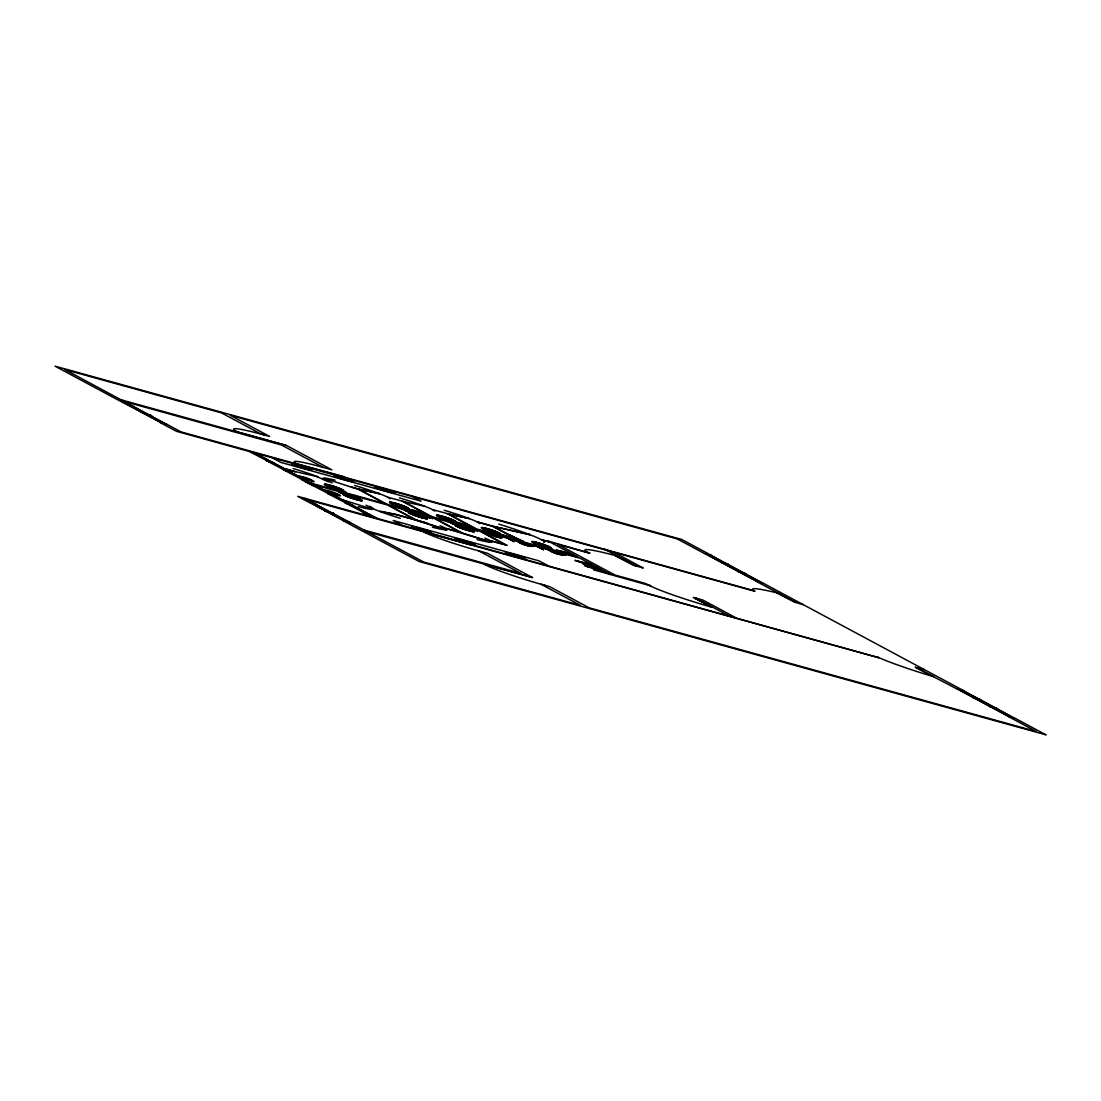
<?xml version="1.0" encoding="UTF-8"?>
<svg xmlns="http://www.w3.org/2000/svg" width="1101" height="1101" viewBox="0 0 1101 1101"><rect width="100%" height="100%" fill="white"/><g stroke="black" fill="none" stroke-linecap="round" stroke-linejoin="round"><path stroke-width="1.5" d="M333.383 488.651L332.158 488.307L340.402 490.592M339.232 490.399L341.503 491.115L338.833 490.234M340.47 490.922L342.521 491.459M340.856 492.546L338.984 491.968L346.485 494.156M344.338 493.578L347.723 494.5M403.709 508.235L405.553 508.566M406.241 509.047L405.278 508.593L407.659 509.419L405.388 508.772M454.452 522.383L444.295 519.328L446.029 519.796M496.785 533.861L495.367 533.558L497.019 534.178M496 533.765L498.299 534.398M497.17 534.164L498.725 534.425M547.39 547.954L545.642 547.637M546 547.582L548.353 548.298L546.124 547.582M547.816 548.092L553.542 549.702M548.862 548.436L547.266 547.789M549.853 548.807L547.734 548.188M404.507 510.245L411.98 512.254M409.627 511.621L410.921 511.924M412.214 512.323L413.577 512.805L405.223 510.561M453.061 523.567L451.19 522.989L458.69 525.177C455.91 524.503 461.374 525.948 458.195 525.108M460.094 525.741L461.525 526.127M335.31 489.271L342.893 491.72L343.829 490.674A17.382 1.307 17.1 0 0 338.145 487.922A10.749 0.812 17.1 0 0 334.332 486.573A10.79 0.812 17.1 0 0 329.818 485.211A10.79 0.812 17.1 0 0 326.157 484.302A10.749 0.812 17.1 0 0 324.575 484.165A17.382 1.307 17.1 0 0 328.043 486.312L336.108 489.518M349.32 495.106C352.361 496.551 343.223 491.129 342.906 494.28A17.382 1.307 17.1 0 0 348.577 497.033A10.749 0.812 17.1 0 0 352.403 498.381A10.79 0.812 17.1 0 0 356.917 499.744A10.79 0.812 17.1 0 0 360.577 500.652A10.749 0.812 17.1 0 0 362.16 500.79A17.382 1.307 17.1 0 0 358.678 498.643L350.586 495.395M402.319 507.96L408.402 509.749L408.966 508.648A17.382 1.307 17.1 0 0 403.296 505.882A10.749 0.812 17.1 0 0 399.47 504.533A10.79 0.812 17.1 0 0 394.956 503.171A10.79 0.812 17.1 0 0 391.295 502.276A10.749 0.812 17.1 0 0 389.713 502.125A17.382 1.307 17.1 0 0 393.195 504.286L401.948 507.85L397.53 506.488L400.351 507.492M450.405 521.365L455.346 522.741L455.91 521.64A17.382 1.307 17.1 0 0 450.24 518.874A10.749 0.812 17.1 0 0 446.428 517.525A10.79 0.812 17.1 0 0 441.9 516.176A10.79 0.812 17.1 0 0 438.239 515.268A10.749 0.812 17.1 0 0 436.67 515.117A17.382 1.307 17.1 0 0 440.139 517.277L448.368 520.567M494.115 533.352L500.184 535.141L500.762 534.04A17.382 1.307 17.1 0 0 495.078 531.274A10.749 0.812 17.1 0 0 491.266 529.939A10.79 0.812 17.1 0 0 486.752 528.576A10.79 0.812 17.1 0 0 483.078 527.668A10.749 0.812 17.1 0 0 481.509 527.53A17.382 1.307 17.1 0 0 484.977 529.677L493.606 533.173M545.05 547.28C530.861 542.27 550.06 551.326 551.312 548.064A17.382 1.307 17.1 0 0 545.642 545.312A10.749 0.812 17.1 0 0 541.83 543.963A10.79 0.812 17.1 0 0 537.302 542.6A10.79 0.812 17.1 0 0 533.641 541.692A10.749 0.812 17.1 0 0 532.072 541.554A17.382 1.307 17.1 0 0 535.54 543.701L543.509 547.032M413.742 512.722L415.38 513.231L408.76 511.222L408.182 512.323A17.382 1.307 17.1 0 0 413.852 515.075A10.749 0.812 17.1 0 0 417.664 516.424A10.79 0.812 17.1 0 0 422.178 517.787A10.79 0.812 17.1 0 0 425.853 518.695A10.749 0.812 17.1 0 0 427.422 518.832A17.382 1.307 17.1 0 0 423.954 516.686L415.875 513.438M465.283 527.104L456.034 524.255L455.098 525.301A17.382 1.307 17.1 0 0 460.769 528.053A10.749 0.812 17.1 0 0 464.594 529.402A10.79 0.812 17.1 0 0 469.109 530.765A10.79 0.812 17.1 0 0 472.769 531.673A10.749 0.812 17.1 0 0 474.352 531.811A17.382 1.307 17.1 0 0 470.884 529.664L462.792 526.416M369.785 506.254L374.56 509.378A30.195 2.257 17.1 0 0 400.269 518.268M500.405 535.155L500.446 533.944A17.066 1.28 17.1 0 0 494.872 531.232A10.418 0.784 17.1 0 0 491.197 529.939A10.459 0.784 17.1 0 0 486.835 528.618A10.459 0.784 17.1 0 0 483.325 527.764A10.418 0.784 17.1 0 0 481.811 527.627A17.066 1.28 17.1 0 0 485.224 529.732M550.968 549.179L551.009 547.968A17.066 1.28 17.1 0 0 545.435 545.27A10.418 0.784 17.1 0 0 541.747 543.963A10.459 0.784 17.1 0 0 537.384 542.655A10.459 0.784 17.1 0 0 533.889 541.788A10.418 0.784 17.1 0 0 532.375 541.651A17.066 1.28 17.1 0 0 535.774 543.756M502.634 537.398L500.831 538.059L494.583 536.283M534.412 546.179C527.654 547.486 520.099 542.38 513.616 539.903M565.997 554.918C559.005 556.101 551.739 551.174 545.201 548.642M523.443 541.499L519.782 540.563M585.113 565.859L601.394 569.644M325.69 478.825L351.728 487.248M372.523 509.309L372.042 508.015L366.014 505.208M389.259 505.51L417.155 520.484L446.689 529.787L445.63 529.842A32.741 2.45 17.1 0 1 432.266 527.173M506.887 545.312L490.922 540.894L504.905 544.623L477.696 530.021M405.636 508.731L404.218 508.373L405.044 508.538M412.847 512.598L411.003 512.199M451.424 521.53L453.227 522.053M497.363 534.219L500.267 535.003M333.452 488.968L335.213 489.518M342.012 493.165L339.232 492.202L340.622 492.422M454.025 524.048L451.3 522.672M416.728 513.107L421.132 515.351L432.927 518.557M477.71 530.985L466.796 528.012M310.922 470.017L311.652 470.141L310.647 469.508M394.791 493.069L389.548 492.009M302.403 467.333L301.633 466.948M341.737 477.476L339.796 476.843L341.833 477.462M343.54 478.742L342.494 478.302L344.076 478.907M383.822 489.739L384.566 490.083M383.685 489.739L385.763 490.372L384.717 489.917M385.667 490.385L383.754 489.656M496.551 533.971L494.473 533.297L495.56 533.558M423.293 529.966L421.325 529.375L423.307 529.939M423.981 530.765L426.004 531.384L422.66 530.021L427.807 531.976M431.386 518.089L421.793 515.557M432.803 518.571L429.266 516.589M292.783 464.347L291.655 464.25L292.329 464.65M415.283 513.204L418.366 514.126L412.325 512.488M455.346 522.59L453.75 521.984M455.002 522.369L468.255 526.168M550.748 549.027L553.404 549.647M464.457 528.384C467.581 529.43 459.599 526.87 463.452 527.778M401.659 506.419L400.613 506.171M448.699 519.438L447.57 519.163M415.366 514.525L416.536 514.8M493.537 531.838L492.408 531.563M309.821 469.824L311.143 470.127M352.155 481.536L353.985 481.839L352.981 481.206M393.181 502.978L392.286 502.882A11.767 0.881 17.1 0 0 391.942 502.937A22.171 1.665 17.1 0 0 393.195 503.941A13.666 1.018 17.1 0 0 394.571 504.547A10.033 0.757 17.1 0 0 396.704 505.318L396.91 505.387M302.321 467.333C297.807 465.723 303.573 467.842 301.11 466.783M383.96 489.766L385.089 490.248M348.769 494.803L347.297 494.418M454.479 522.342L450.543 521.131L451.782 521.654M548.119 548.133L548.849 548.518M341.916 490.041A10.432 0.784 17.1 0 1 341.2 490.041L340.856 489.931A10.033 0.757 17.1 0 0 341.544 489.931M498.464 533.283A10.033 0.757 17.1 0 1 497.79 533.283L497.267 533.187M548.229 547.293L548.353 547.321A10.033 0.757 17.1 0 0 549.027 547.321A13.666 1.018 17.1 0 0 548.738 547.018A22.171 1.665 17.1 0 0 545.779 545.642A11.767 0.881 17.1 0 0 543.412 544.734M398.892 506.047L399.319 506.157A14.134 1.06 17.1 0 0 401.755 506.873L402.14 506.983A14.134 1.06 17.1 0 0 404.411 507.589L406.338 508.015A10.432 0.784 17.1 0 0 407.067 508.015A14.065 1.06 17.1 0 0 406.764 507.699A22.57 1.693 17.1 0 0 403.723 506.295A12.166 0.908 17.1 0 0 401.301 505.359L399.457 504.74M406.076 507.96L405.182 507.726M452.566 520.814L453.02 520.952A10.033 0.757 17.1 0 0 453.626 520.883M490.922 531.522L491.156 531.59A14.134 1.06 17.1 0 0 493.537 532.265L493.936 532.375A14.134 1.06 17.1 0 0 496.207 532.994L497.858 533.352M548.422 547.39L546.77 547.018A14.134 1.06 17.1 0 1 544.5 546.399L544.1 546.289A14.134 1.06 17.1 0 1 541.72 545.628M292.563 464.237L295.88 465.021M334.897 475.935L340.36 477.284M336.424 476.306L333.988 475.962L335.695 476.788M375.909 487.275L381.386 488.624M395.342 514.318L380.134 511.318L396.14 514.621M576.621 560.836L593.026 566.12L585.113 562.735M452.428 520.787L451.369 520.594A14.134 1.06 17.1 0 1 449.098 519.975L448.699 519.865A14.134 1.06 17.1 0 1 446.318 519.19L446.07 519.121M457.011 525.934A10.432 0.784 17.1 0 1 457.727 525.934L458.883 526.209L458.195 526.072A10.033 0.757 17.1 0 0 457.397 526.058A13.666 1.018 17.1 0 0 457.672 526.347A22.171 1.665 17.1 0 0 460.645 527.723A11.767 0.881 17.1 0 0 462.998 528.631M418.972 515.13L417.829 514.814A13.735 1.032 17.1 0 0 415.338 514.112A13.735 1.032 17.1 0 0 412.944 513.465L411.155 513.066A10.033 0.757 17.1 0 0 410.467 513.08M328.635 485.142L326.777 484.798A12.166 0.908 17.1 0 0 326.391 484.867M340.484 489.904L339.576 489.656M393.773 503.102L391.915 502.772A12.166 0.908 17.1 0 0 391.543 502.827A22.57 1.693 17.1 0 0 392.837 503.845A14.065 1.06 17.1 0 0 394.282 504.478A10.432 0.784 17.1 0 0 396.553 505.304L397.557 505.607M346.677 495.189L345.659 494.941A10.432 0.784 17.1 0 0 344.806 494.913A14.065 1.06 17.1 0 0 345.108 495.216A22.57 1.693 17.1 0 0 348.136 496.634A12.166 0.908 17.1 0 0 350.572 497.556L351.99 498.037M440.73 516.094L438.859 515.763A12.166 0.908 17.1 0 0 438.487 515.832M358.086 499.813L359.587 500.033A11.767 0.881 17.1 0 0 359.931 499.992A22.171 1.665 17.1 0 0 358.678 498.973A13.666 1.018 17.1 0 0 357.302 498.381A10.033 0.757 17.1 0 0 355.169 497.597L354.095 497.253M423.362 517.855L424.848 518.076A11.767 0.881 17.1 0 0 425.22 518.007A22.171 1.665 17.1 0 0 423.954 517.016A13.666 1.018 17.1 0 0 422.578 516.424A10.033 0.757 17.1 0 0 420.444 515.64L419.151 515.227M536.132 542.532L534.37 542.187A12.166 0.908 17.1 0 0 533.889 542.256M470.278 530.833L471.779 531.054A11.767 0.881 17.1 0 0 472.136 530.999M386.644 504.12L358.706 489.119L378.703 493.441M448.396 513.933L469.219 518.571L448.396 513.933L449.208 514.236M393.167 502.923L394.13 503.185M340.333 489.876L339.067 489.532A13.735 1.032 17.1 0 1 336.672 488.885A14.134 1.06 17.1 0 1 334.222 488.225L333.988 488.156M346.843 495.23L345.989 495.051A10.033 0.757 17.1 0 0 345.191 495.037A13.666 1.018 17.1 0 0 345.48 495.326A22.171 1.665 17.1 0 0 348.453 496.702A11.767 0.881 17.1 0 0 350.806 497.611M452.415 520.828L451.149 520.498A13.735 1.032 17.1 0 1 448.768 519.851A13.735 1.032 17.1 0 1 446.277 519.149M458.594 526.099L459.695 526.402A14.134 1.06 17.1 0 1 461.925 526.966L462.324 527.076A14.134 1.06 17.1 0 1 464.705 527.751L465.627 528.067M547.39 547.128L548.697 547.431A10.432 0.784 17.1 0 0 549.413 547.431A14.065 1.06 17.1 0 0 549.11 547.128A22.57 1.693 17.1 0 0 546.082 545.724A12.166 0.908 17.1 0 0 543.66 544.789L542.242 544.307M308.225 469.466L310.042 469.934M350.545 481.178L352.375 481.646M295.082 471.572L318.079 476.816L317.267 476.499M404.879 507.657L405.994 507.891A10.033 0.757 17.1 0 0 406.682 507.891A13.666 1.018 17.1 0 0 406.393 507.602A22.171 1.665 17.1 0 0 403.42 506.226A11.767 0.881 17.1 0 0 401.067 505.318M346.567 495.12L347.668 495.422A13.735 1.032 17.1 0 1 350.063 496.069A13.735 1.032 17.1 0 1 352.554 496.771M411.843 513.162L410.811 512.956A10.432 0.784 17.1 0 0 410.081 512.956A14.065 1.06 17.1 0 0 410.384 513.259A22.57 1.693 17.1 0 0 413.412 514.662A12.166 0.908 17.1 0 0 415.834 515.598L416.839 515.929M458.759 526.14L459.516 526.361M405.14 507.767L404.205 507.506A13.735 1.032 17.1 0 1 401.81 506.859A13.735 1.032 17.1 0 1 399.319 506.157M346.732 495.161L347.489 495.381M451.671 520.622L453.295 521.007A10.432 0.784 17.1 0 0 454.011 521.007M328.979 485.211L327.245 484.908A11.767 0.881 17.1 0 0 326.804 484.963M441.074 516.176L439.244 515.874A11.767 0.881 17.1 0 0 438.9 515.929M357.742 499.744L359.958 500.157A12.166 0.908 17.1 0 0 360.33 500.088M536.476 542.614L534.742 542.298A11.767 0.881 17.1 0 0 534.302 542.366A22.171 1.665 17.1 0 0 535.54 543.371A13.666 1.018 17.1 0 0 536.916 543.963A10.033 0.757 17.1 0 0 539.05 544.747M469.934 530.765L472.15 531.177A12.166 0.908 17.1 0 0 472.522 531.109A22.57 1.693 17.1 0 0 471.228 530.09A14.065 1.06 17.1 0 0 469.783 529.471A10.432 0.784 17.1 0 0 467.526 528.645L465.654 528.04M342.741 478.316L343.429 478.495M344.09 478.852L343.705 478.577M338.791 490.22L339.906 490.564M406.283 509.061L405.168 508.703M410.879 511.91L412.49 512.282M460.135 525.769L456.158 524.448M293.884 464.484L298.041 465.572M379.226 488.073L375.001 487.303L375.675 487.688M412.187 513.245L412.765 513.424A14.134 1.06 17.1 0 1 415.008 513.988L415.394 514.098A14.134 1.06 17.1 0 1 417.788 514.773L418.022 514.841M547.321 547.156L546.55 546.922A13.735 1.032 17.1 0 1 544.169 546.275A13.735 1.032 17.1 0 1 541.678 545.573L541.472 545.545M427.807 531.632C447.295 535.471 387.263 519.232 422.798 530.283M471.2 543.633C490.688 547.472 430.656 531.232 466.191 542.284M521.764 557.615C541.238 561.455 481.206 545.215 516.741 556.266M339.645 489.711L339.273 489.628A14.134 1.06 17.1 0 1 337.002 489.009L336.603 488.899A13.735 1.032 17.1 0 1 334.181 488.183M334.47 489.243L336.411 490.206M399.085 506.804L397.296 506.281L398.149 506.556M398.259 506.584L400.778 507.396M398.479 506.914L398.934 507.024M403.076 509.323L405.691 510.479L404.37 509.694M445.891 519.727L444.254 519.273L447.157 520.291M445.423 519.906L448.492 521.158L444.474 519.479M445.809 520.071L447.295 520.484M405.54 510.699L406.613 511.029M405.719 510.781L406.902 511.112M491.225 532.361L489.642 531.824M490.812 532.182L489.436 531.769M490.262 532.306L492.147 532.884M452.456 523.677L449.992 522.314M539.683 545.711L541.431 546.234L540.495 545.945M540.825 546.33L542.463 546.66M541.059 546.454L542.697 546.908L542.119 546.481M335.475 488.211C339.356 489.202 330.066 485.706 333.3 487.509M351.26 496.757C349.265 497.005 357.687 498.684 351.48 496.812M542.972 545.601C546.853 546.591 537.549 543.096 540.784 544.912M459.461 526.306L459.86 526.443A13.735 1.032 17.1 0 1 462.255 527.09A13.735 1.032 17.1 0 1 464.746 527.792M486.284 528.673L484.179 528.274A11.767 0.881 17.1 0 0 483.738 528.329M422.646 517.69L425.234 518.199A12.166 0.908 17.1 0 0 425.605 518.131M423.266 517.883L422.247 517.594M490.179 531.976L493.331 533.572L490.495 532.43M306.202 468.971L308.431 469.59M350.765 481.288L346.223 480.05M486.683 528.769L483.807 528.15A12.166 0.908 17.1 0 0 483.325 528.232M357.591 499.744L356.559 499.441M454.025 524.145L452.594 523.746M337.993 476.609L340.154 477.173M456.97 522.576L460.177 524.448M441.652 516.286L443.152 516.727M486.491 528.686L487.537 529.003M357.164 499.634L356.118 499.317M301.055 466.824L300.174 466.576L301.22 467.03M342.934 478.357L343.952 478.66M452.594 521.723L449.662 520.842L450.405 521.255M347.035 494.445L347.2 494.239M496.028 533.641L497.418 534.288M547.183 547.899L547.018 548.105M303.89 468.352L306.408 469.081M348.742 480.793L343.76 479.362M387.235 491.39L394.695 492.918M342.741 477.573L341.998 477.407L343.154 478.219L338.007 476.265M383.754 488.913L382.983 488.803L384.166 489.56L379.019 487.605M312.23 480.903L308.803 479.031M395.149 503.405L396.663 503.859M486.945 528.797L487.991 529.127M412.132 510.176L415.325 512.048M421.394 517.36L421.986 517.553A10.459 0.784 17.1 0 0 425.605 518.599A10.418 0.784 17.1 0 0 427.119 518.736A17.066 1.28 17.1 0 0 423.72 516.63M423.073 530.668L423.844 530.778M466.466 542.669L467.264 542.807L466.053 542.022L471.2 543.977M517.016 556.652L517.8 556.817L516.603 556.005L521.75 557.959M343.195 491.514L346.044 492.312M411.182 510.272L406.806 508.992M455.291 522.48L458.14 523.264M500.129 534.88L502.978 535.664M349.994 495.161L352.843 495.945M452.828 523.443L451.493 523.14M237.61 431.95L285.806 445.286M121.44 399.911L286.797 445.644L331.896 469.838L323.226 467.43A43.462 3.262 17.1 0 0 296.568 463.672M124.537 401.562L281.209 444.9L323.226 467.43M132.739 405.966L125.514 403.971L55.05 366.179L681.877 539.531L711.59 555.482L704.365 553.473L677.211 538.912L230.205 415.283L269.649 436.45L260.965 434.042L221.521 412.889L64.849 369.551L148.91 414.829M753.69 590.618L754.983 591.306L176.463 431.303L159.686 422.302L166.912 424.298L181.128 431.922L753.69 590.618A60.5 4.542 17.1 0 1 776.687 592.833L777.98 593.191M795.128 602.385L776.687 592.833M803.262 604.655L796.037 602.646L755.809 581.08L763.034 583.076L963.581 690.644L956.342 688.634L915.206 667.137L933.648 676.688M257.262 454.011L248.606 451.259M297.82 465.31L299.458 465.709L295.467 464.498M299.995 465.984L301.509 466.397L300.614 465.916M340.195 477.105L337.801 476.21L343.829 478.109L342.328 477.683M381.166 488.362L382.804 488.761L378.813 487.55L384.855 489.45L383.341 489.037M585.87 551.684L587.851 552.427A53.55 4.019 17.1 0 1 614.909 555.468L633.405 565.267L643.012 567.923M274.41 463.218L266.291 460.741L273.53 462.737L290.045 471.765M634.093 565.019L614.909 555.468M284.664 468.723L295.261 471.71L284.595 468.668M358.252 488.995L351.536 487.137L357.33 488.872M358.665 489.188L359.27 489.408M549.826 541.981L541.486 539.683L550.335 542.256M587.851 552.427L589.998 553.266L557.698 544.334L614.881 574.997L644.773 583.269L650.829 585.897L593.411 569.768M298.701 476.114L308.996 478.963M299.1 476.348C304.784 475.783 327.671 487.358 302.692 478.261M508.676 534.604L523.47 541.458M509.323 534.962L521.2 540.701L519.135 540.219M566.905 552.922L555.991 549.95L559.611 551.945M490.729 532.127L489.092 531.673L495.244 533.655M341.668 491.032L342.906 491.418M397.351 506.336L403.296 508.222M413.398 510.988L423.417 513.768M549.151 548.422L550.404 548.807M332.433 488.555L339.328 490.564M342.383 491.418L345.907 492.257M403.461 508.263L402.292 507.74M445.231 519.837L448.891 520.842L447.405 520.222M503.886 536.077L513.906 538.843M559.102 551.34L569.121 554.12M305.115 481.564L577.764 556.968L547.899 540.949L587.59 552.592M307.688 482.94L580.351 558.358L610.284 574.433M460.658 525.7L465.049 526.98M339.948 492.519L345.108 493.936M350.063 495.285L345.535 493.991M419.811 514.428L429.83 517.209M452.139 523.539L457.314 524.971M464.663 526.842L474.682 529.609M318.863 487.055L311.624 485.059L301.468 479.609L312.354 483.559M325.098 490.275C330.107 489.587 354.192 501.354 329.543 492.656M325.483 490.495L338.998 495.106L329.075 492.422M591.223 564.194L574.942 560.395L598.077 567.868M600.031 568.942L583.158 564.276M336.011 496.262L327.892 493.785L328.772 494.253M426.28 522.879L395.961 514.497L428.234 523.553M608.261 573.332L585.154 565.928M697.415 598.972L694.525 598.173L712.498 607.38L693.286 597.389L702.906 600.045L735.041 617.289M423.486 530.544L421.972 530.131L428.014 532.031L425.605 531.136M466.879 542.559L465.365 542.132L471.407 544.032L469.012 543.137M517.429 556.528L515.915 556.115L521.957 558.014L517.979 556.803L519.603 557.202M917.105 667.591L924.331 669.587M307.509 499.716L878.791 657.71L297.71 496.331L308.775 502.262L316.001 504.272M423.871 531.962L472.081 545.298M424.312 532.196A43.462 3.262 17.1 0 0 478.756 550.872L487.44 553.266L532.581 577.653L484.385 564.318A48.747 3.661 17.1 0 0 545.353 585.457M350.173 522.603L342.948 520.594L419.123 561.469L1045.95 734.821M364.101 530.076L520.773 573.401L478.756 550.872M367.197 531.728L532.54 577.461M542.738 545.532L540.839 544.926M447.391 519.121L444.432 517.965L448.768 519.411M492.175 531.508L489.271 530.365L493.606 531.811M400.447 506.13L397.461 504.932L401.81 506.419M335.296 488.156L333.383 487.564M416.673 514.828L419.687 516.039L415.338 514.552M463.604 527.806L466.604 529.017L464.512 528.425M465.861 525.039L470.265 527.241M421.009 512.626L425.413 514.841M468.434 530.407L467.402 530.076M421.518 517.429L420.472 517.098M387.456 491.514L382.336 489.973M301.44 467.65L304.11 468.462M446.07 518.378L446.07 518.433M333.41 488.706L332.791 488.486M497.707 534.453L496.455 534.081M340.03 490.743L340.787 491.087M538.458 543.096L540.426 543.715M330.974 485.706L332.942 486.325M458.154 524.888L459.406 525.26M458.456 525.053L461.911 526.085M412.861 512.777L411.155 512.103M355.761 499.248L354.261 498.808M540.013 545.848L540.687 546.027M566.795 553.005L570.924 555.083M466.824 527.902L476.265 530.489L473.1 528.769L462.902 526.443M488.39 529.209L490.399 529.829M443.552 516.809L446.056 517.58M396.608 503.818L397.612 504.148M384.992 490.812L380.051 489.243M343.98 479.472L339.039 477.903M298.99 466.92L301.646 467.76M341.75 493.055L337.787 491.28L339.149 492.147M397.103 503.969L399.099 504.588M466.962 529.98L464.484 529.196M418.531 516.534L420.031 517.002M352.774 496.84L352.499 496.73A14.134 1.06 17.1 0 0 350.118 496.056L349.733 495.945A14.134 1.06 17.1 0 0 347.462 495.326M421.972 515.502L418.174 513.575L431.413 518.048M541.458 545.504L540.77 545.325M446.056 519.08L445.121 518.819M333.961 488.115L332.557 487.715M600.375 570.91C611.757 573.346 578.108 562.281 588.347 567.125M352.747 496.799L353.435 497.046M386.492 490.028L389.08 490.867M345.48 478.687L353.187 481.33M345.686 478.797L351.935 480.834M303.147 466.975L305.734 467.815M398.879 506.02L397.943 505.758M405.306 508.882L404.067 508.483M340.168 490.908L338.97 490.44M490.206 531.301L491.115 531.549A13.735 1.032 17.1 0 0 493.606 532.251A13.735 1.032 17.1 0 0 496 532.898L498.134 533.407A10.432 0.784 17.1 0 0 498.849 533.407M332.474 486.147L334.443 486.78M341.53 478.742L337.044 477.242M296.706 466.191L299.211 467.03M353.462 497.019L354.164 497.239M445.162 518.805L444.419 518.599M540.467 543.701L541.926 544.169M540.343 545.16L538.898 544.734A10.432 0.784 17.1 0 1 536.641 543.894A14.065 1.06 17.1 0 1 535.196 543.275A22.57 1.693 17.1 0 1 533.861 542.339M489.78 531.136L488.335 530.696A10.432 0.784 17.1 0 1 486.078 529.87A14.065 1.06 17.1 0 1 484.633 529.251A22.57 1.693 17.1 0 1 483.298 528.315M397.998 505.744L397.007 505.455M417.196 520.512L446.524 529.829A32.741 2.45 17.1 0 0 440.028 525.741M343.195 499.978L372.689 509.268L371.629 509.323A32.741 2.45 17.1 0 1 358.279 506.653M489.573 531.067L488.803 530.847M331.869 487.482L332.64 487.702M444.501 518.599L443.731 518.378A10.033 0.757 17.1 0 1 441.515 517.539A13.666 1.018 17.1 0 1 440.139 516.933A22.171 1.665 17.1 0 1 438.845 516.025M332.419 487.633L331.415 487.344A10.432 0.784 17.1 0 1 329.144 486.504A14.065 1.06 17.1 0 1 327.699 485.885A22.57 1.693 17.1 0 1 326.378 484.949M388.859 490.757L391.199 491.569M305.514 467.705L307.853 468.517M490.33 529.842L491.83 530.297M444.295 518.53L443.497 518.296A10.432 0.784 17.1 0 1 441.226 517.47A14.065 1.06 17.1 0 1 439.794 516.851A22.57 1.693 17.1 0 1 438.459 515.915M353.325 498.478L352.292 498.175M488.706 530.792L488.486 530.71A10.033 0.757 17.1 0 1 486.353 529.939A13.666 1.018 17.1 0 1 484.977 529.347A22.171 1.665 17.1 0 1 483.683 528.425M420.238 515.571L420.596 515.667A10.432 0.784 17.1 0 1 422.867 516.493A14.065 1.06 17.1 0 1 424.312 517.112A22.57 1.693 17.1 0 1 425.633 518.048M331.773 487.426L331.566 487.358A10.033 0.757 17.1 0 1 329.433 486.573A13.666 1.018 17.1 0 1 328.057 485.981A22.171 1.665 17.1 0 1 326.763 485.073M547.197 548.078L544.389 547.266M490.798 529.994L493.097 530.751A12.166 0.908 17.1 0 1 495.519 531.687A22.57 1.693 17.1 0 1 498.56 533.104A14.065 1.06 17.1 0 1 498.822 533.338M495.849 533.875L496.744 534.04M445.96 517.58L446.992 517.897M452.415 521.668L453.103 521.75M459.241 525.287L460.012 525.466M459.117 525.301L460.548 525.659M465.062 529.347L464.016 529.03M333.864 486.628L336.163 487.399A12.166 0.908 17.1 0 1 338.585 488.335A22.57 1.693 17.1 0 1 341.627 489.739A14.065 1.06 17.1 0 1 341.902 489.986M347.806 494.445L346.099 494.211M378.07 488.583L380.272 489.367M294.724 465.53L296.926 466.315M541.802 544.169L543.261 544.637M446.4 517.731L447.859 518.213M417.692 516.218L416.233 515.75M352.416 498.189L350.958 497.707M499.84 534.769L502.84 535.623M408.058 509.378L411.058 510.231M414.994 513.107L415.517 513.341M349.705 495.065L352.705 495.904M390.979 491.445L392.947 492.175M307.633 468.393L309.601 469.122M400.048 504.905L400.902 505.221M464.182 529.058L463.149 528.728M334.745 486.917L335.929 487.344A11.767 0.881 17.1 0 1 338.282 488.252A22.171 1.665 17.1 0 1 341.255 489.628A13.666 1.018 17.1 0 1 341.503 489.849M497.253 534.068L498.34 534.412M412.393 512.392L414.595 513.149M410.467 512.02L411.691 512.295M340.319 490.702L342.383 491.376M346.416 494.253L345.287 493.854M492.092 530.434L492.849 530.71A11.767 0.881 17.1 0 1 495.216 531.618A22.171 1.665 17.1 0 1 498.189 532.994A13.666 1.018 17.1 0 1 498.423 533.201M447.254 518.034L448.258 518.351A12.166 0.908 17.1 0 1 450.681 519.287A22.57 1.693 17.1 0 1 453.708 520.69A14.065 1.06 17.1 0 1 453.984 520.938M463.755 528.907L462.764 528.576A12.166 0.908 17.1 0 1 460.342 527.64A22.57 1.693 17.1 0 1 457.3 526.237A14.065 1.06 17.1 0 1 457.025 525.989M376.501 488.018L378.276 488.693M335.488 476.664L337.264 477.352M293.155 464.966L294.93 465.654M450.199 521.2L450.832 521.31M410.233 511.937L409.228 511.47M338.145 490.248L337.154 489.78M491.252 532.361L493.014 533.049M452.222 521.585L452.951 521.86M340.14 490.633L340.856 490.908M423.582 505.854L424.38 506.157L403.558 501.533L404.356 501.836M378.73 493.454L379.542 493.757L358.706 489.119M344.764 493.826L343.952 493.427M449.277 520.952L449.979 521.117L449.249 520.745M392.727 492.064L394.213 492.67M309.381 469.012L310.867 469.618M332.199 482.926L323.061 478.591A30.195 2.257 17.1 0 1 335.117 480.146M541.183 546L543.082 546.798M490.619 531.976L492.395 532.678M445.781 519.562L447.68 520.374M415.972 513.465L418.325 514.387M333.686 488.61L335.681 489.45M350.696 495.422L353.036 496.345M545.876 547.72L545.243 547.486M338.392 490.33L337.539 489.931M486.835 533.132C518.323 540.66 491.762 537.976 481.839 531.109M543.357 546.949L544.155 547.197M448.135 520.443L448.754 520.773M408.003 511.125L408.746 511.497M408.361 511.291L408.485 512.419A17.066 1.28 17.1 0 0 414.059 515.117A10.418 0.784 17.1 0 0 417.733 516.424A10.459 0.784 17.1 0 0 422.096 517.731M336.672 489.807L336.19 489.711M453.598 523.773L454.314 524.131M342.92 493.331L341.434 492.739M375.455 487.578L376.721 488.128M292.109 464.526L293.375 465.076M489.312 531.879L493.22 532.967M494.652 533.435L494.088 533.145M297.215 465.076L300.821 466.507L299.637 465.751M393.993 492.56L394.901 493.014M465.159 527.448L461.567 525.521M572.148 555.413C569.726 552.963 549.936 547.637 560.836 552.289M516.933 540.151C513.961 537.453 492.89 531.687 504.396 536.682M515.708 539.807L502.235 535.169L505.62 537.027M471.489 527.572C468.448 524.764 446.676 518.901 458.952 524.117M426.637 515.172C423.665 512.405 401.961 506.501 414.1 511.704M304.234 477.765L307.798 479.678M1045.744 734.711L1015.026 718.237L1007.787 716.242L1036.151 731.449L589.131 607.821L549.688 586.654L541.018 584.259L580.461 605.412L423.789 562.088L333.314 513.548M710.916 555.289L727.183 564.015M728.105 564.496L744.386 573.236M745.06 573.649L762.209 582.842M962.907 690.451L979.174 699.176M980.096 699.658L996.364 708.397M997.038 708.81L1014.186 718.003M709.842 555L726.123 563.726M726.99 564.194L743.271 572.919M744.138 573.387L761.3 582.594M961.834 690.162L978.101 698.887M978.982 699.355L995.249 708.081M996.13 708.549L1013.278 717.756M705.824 553.886L722.105 562.611M722.985 563.079L739.253 571.818M740.133 572.286L757.282 581.479M957.815 689.047L974.082 697.773M974.963 698.24L991.23 706.98M992.111 707.448L1009.259 716.641M705.012 553.652L721.279 562.391M722.215 562.872L738.482 571.598M739.487 572.107L756.635 581.3M956.989 688.813L973.256 697.552M974.206 698.034L990.473 706.759M991.464 707.269L1008.612 716.462M613.808 552.262L642.888 567.855M604.036 548.89L635.814 565.928M695.694 598.063L728.201 615.487M564.496 553.968L566.024 554.835M550.239 548.752L550.927 549.041M550.61 549.151L551.587 549.688M544.651 547.169L545.408 547.569M542.807 546.66L544.954 547.844M542.559 546.88L543.894 547.596M540.632 546.261L542.6 547.238M537.673 546.55L543.674 549.771L536.655 546.275M532.898 545.229L534.439 546.096M521.846 541.513L493.22 526.333L477.284 521.915L492.298 526.209L519.727 540.921M508.318 538.43L514.318 541.651L507.3 538.155M501.134 536.448L502.675 537.316M495.987 534.054L496.964 534.577M489.422 532.237L490.399 532.76M487.371 531.728L488.28 532.223M547.61 565.446L539.036 560.849L393.167 520.512L401.727 525.108M476.141 528.81L448.19 513.823L432.762 509.694M479.141 530.421L506.873 545.298M447.254 513.699L474.696 528.411M474.104 528.989L477.765 530.957M412.325 496.482L421.119 501.189L280.796 462.392L272.222 457.782M450.777 521.544L451.754 522.067M454.617 523.608L455.608 524.145M454.314 523.938L455.814 524.544M444.13 519.713L445.107 520.236M447.983 521.778L448.96 522.301M431.303 516.41L403.365 501.423L387.924 497.28M434.069 517.897L462.021 532.898L491.541 542.187A32.741 2.45 17.1 0 0 484.88 538.141M402.415 501.299L429.858 516.011M432.844 517.621L460.067 532.223L446.07 528.48L491.541 542.187L490.468 542.256A32.741 2.45 17.1 0 1 477.118 539.573M344.696 476.871L296.898 463.755M403.971 508.511L405.319 509.226M408.113 510.74L409.09 511.277M400.461 507.231L401.81 507.781M407.398 510.96L408.884 511.566M399.773 507.052L401.548 508.167L398.287 506.845M398.08 506.969L399.057 507.506M401.934 509.034L402.911 509.57M357.77 488.995L385.199 503.721M387.813 505.111L415.201 519.81M342.741 491.363L344.819 492.546M347.393 493.922L348.742 494.652M342.108 492.918L343.608 493.523M333.149 488.872L335.103 489.849M330.589 491.913L334.154 493.812M256.574 453.832L272.842 462.558M314.927 484.949L334.443 495.601M335.131 495.78L351.646 504.808M377.079 518.282L370.308 514.649L363.069 512.653L369.84 516.286M290.719 472.178L307.867 481.371M352.32 505.221L369.468 514.415M255.501 453.529L271.782 462.255M272.649 462.723L288.93 471.462M289.797 471.93L306.945 481.123M317.102 486.573L333.383 495.299M334.25 495.767L350.531 504.492M351.398 504.974L368.546 514.167M250.656 452.194L267.763 461.14M267.873 461.402L284.911 470.347M285.145 470.636L302.94 480.008M312.257 485.238L329.364 494.184M329.474 494.445L346.512 503.391M346.746 503.68L364.541 513.052M150.149 415.49L166.196 424.105M304.936 498.34L331.332 512.681M131.019 405.498L165.191 423.816M314.267 503.79L348.439 522.122M127.455 404.507L161.627 422.839M310.702 502.799L344.874 521.131M126.532 404.26L143.405 413.302M144.644 413.962L160.691 422.578M309.78 502.551L325.827 511.153M327.038 511.814L343.897 520.856M328.428 481.88L314.294 475.412A32.741 2.45 17.1 0 0 293.114 468.531M455.635 522.714L455.608 521.544A17.066 1.28 17.1 0 0 450.034 518.832A10.418 0.784 17.1 0 0 446.345 517.539A10.459 0.784 17.1 0 0 441.983 516.218A10.459 0.784 17.1 0 0 438.487 515.364A10.418 0.784 17.1 0 0 436.973 515.213A17.066 1.28 17.1 0 0 440.372 517.332M408.691 509.722L408.664 508.552A17.066 1.28 17.1 0 0 403.09 505.841A10.418 0.784 17.1 0 0 399.402 504.533A10.459 0.784 17.1 0 0 395.039 503.226M343.553 491.748L343.512 490.578A17.066 1.28 17.1 0 0 337.952 487.867A10.418 0.784 17.1 0 0 334.264 486.573A10.459 0.784 17.1 0 0 329.901 485.266A10.459 0.784 17.1 0 0 326.391 484.399A10.418 0.784 17.1 0 0 324.878 484.261A17.066 1.28 17.1 0 0 328.291 486.367M343.182 493.207L343.209 494.377A17.066 1.28 17.1 0 0 348.783 497.088A10.418 0.784 17.1 0 0 352.471 498.381A10.459 0.784 17.1 0 0 356.834 499.703A10.459 0.784 17.1 0 0 360.33 500.556A10.418 0.784 17.1 0 0 361.857 500.694A17.066 1.28 17.1 0 0 358.444 498.588M455.387 524.227L455.415 525.397A17.066 1.28 17.1 0 0 460.975 528.108A10.418 0.784 17.1 0 0 464.663 529.402A10.459 0.784 17.1 0 0 469.026 530.71A10.459 0.784 17.1 0 0 472.522 531.577A10.418 0.784 17.1 0 0 474.049 531.714A17.066 1.28 17.1 0 0 470.636 529.609M543.839 542.449A49.765 3.73 17.1 0 0 533.971 536.311L524.104 532.54A49.765 3.73 17.1 0 0 498.767 524.104M354.577 485.486A32.741 2.45 17.1 0 1 375.744 492.353L379.281 493.661A32.741 2.45 17.1 0 1 389.892 498.836M399.415 497.886A32.741 2.45 17.1 0 1 420.596 504.753L424.119 506.061A32.741 2.45 17.1 0 1 434.73 511.236M444.267 510.286A32.741 2.45 17.1 0 1 465.434 517.167L468.957 518.461A32.741 2.45 17.1 0 1 479.568 523.636M710.819 606.912A53.55 4.019 17.1 0 1 649.631 585.553M932.368 676.331A60.5 4.542 17.1 0 1 877.511 657.022M237.197 431.743A48.747 3.661 17.1 0 1 265.313 435.239M360.357 500.005A22.57 1.693 17.1 0 0 359.036 499.07A14.065 1.06 17.1 0 0 357.591 498.45A10.432 0.784 17.1 0 0 355.32 497.624M472.164 530.916A22.171 1.665 17.1 0 0 470.87 529.994A13.666 1.018 17.1 0 0 469.508 529.402A10.033 0.757 17.1 0 0 467.375 528.618M416.082 515.653A11.767 0.881 17.1 0 1 413.715 514.745A22.171 1.665 17.1 0 1 410.756 513.369A13.666 1.018 17.1 0 1 410.508 513.149M448.011 518.31A11.767 0.881 17.1 0 1 450.378 519.218A22.171 1.665 17.1 0 1 453.337 520.594A13.666 1.018 17.1 0 1 453.584 520.801M393.429 504.341A17.066 1.28 17.1 0 1 390.015 502.221A10.418 0.784 17.1 0 1 391.543 502.359A10.459 0.784 17.1 0 1 395.08 503.24M532.912 545.848C521.778 547.018 506.35 535.141 532.912 545.848M564.496 554.587C553.61 555.812 537.797 543.811 564.496 554.587M402.718 507.85L404.755 508.579L402.718 507.85M464.76 541.32L466.714 541.94L464.911 541.348M467.457 542.765L469.398 543.412L467.457 542.765M515.309 555.303L517.25 555.95L515.309 555.303M333.548 487.303L334.47 487.592L333.631 487.316M352.32 497.363L353.228 497.666L352.389 497.391M398.686 505.276L399.608 505.565L398.768 505.29M490.482 530.668L491.39 530.957L490.482 530.668M541.045 544.692L541.953 544.981L541.128 544.706M417.596 515.406L418.504 515.681L417.596 515.406M529.512 534.522L493.413 526.416L530.31 534.825L529.512 534.522M727.871 564.207L720.632 562.212L728.738 564.675L727.871 564.207M745.019 573.401L737.78 571.405L745.886 573.882L745.019 573.401M150.658 415.311L142.373 413.013L151.91 415.985L150.658 415.311M290.678 471.944L283.439 469.934L291.559 472.412L290.678 471.944M352.279 504.987L345.04 502.978L353.16 505.455L352.279 504.987M333.108 513.176L324.823 510.878L334.36 513.85L333.108 513.176M979.849 699.369L972.623 697.373L980.73 699.837L979.849 699.369M996.997 708.562L989.771 706.567L997.878 709.044L996.997 708.562"/></g></svg>
